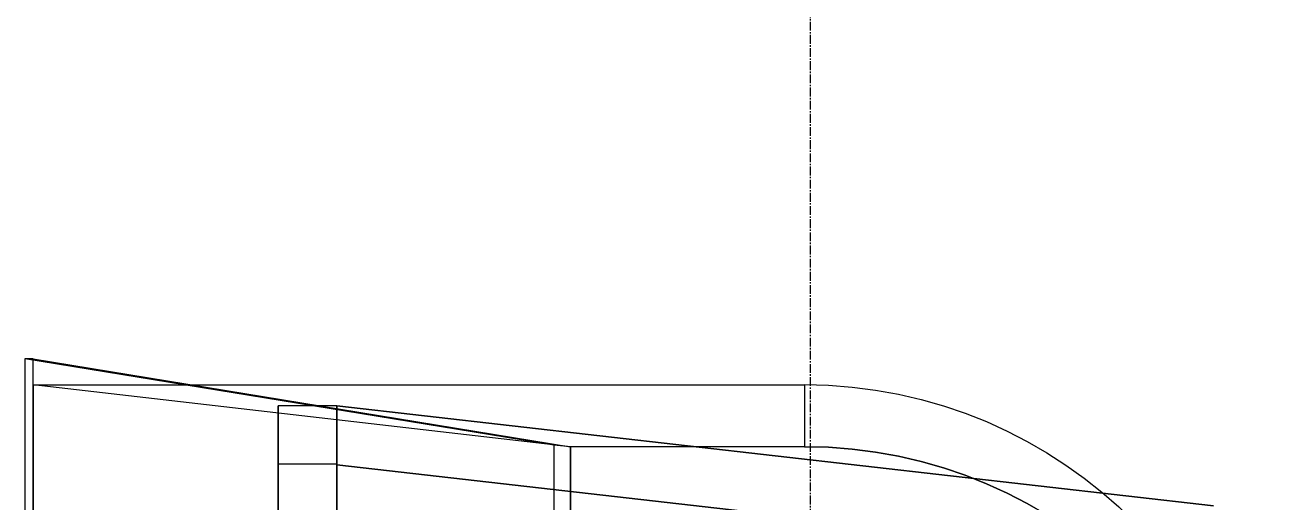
# Model space of a CAD drawing. Header units: millimetres. Extents: x -62354 to 129108, y -71259 to 35407.
# Drawn here: x 16194 to 17260, y 11623 to 12031 of the extents above; entities that cross this region are included whole.
import ezdxf

# ---------------------------------------------------------------- set-up
doc = ezdxf.new("R2010")
doc.units = ezdxf.units.MM
doc.header["$MEASUREMENT"] = 0
doc.linetypes.add('1st FL Layout xrf$0$CENTER2', pattern=[1.125, 0.75, -0.125, 0.125, -0.125])
doc.layers.add('1st FL Layout xrf$0$CR-Machine', color=7, linetype='Continuous', transparency=0.5)
doc.layers.add('1st FL Layout xrf$0$G-Grid Line', color=253, linetype='1st FL Layout xrf$0$CENTER2', transparency=0.5)

# ---------------------------------------------------------------- blocks, each defined once
blk = doc.blocks.new('1st FL Layout xrf$0$A$C33D61D17')
at = {"extrusion": (-0.993572, 0.113203, -1.47911e-31)}
for p, q in [((125.5, 1016.7), (40.1, 266.7)), ((40.1, 266.7), (125.5, 1016.7)), ((40.1, 266.7), (40.1, 266.7))]:
    blk.add_line(p, q, dxfattribs=at)
at = {"extrusion": (1.47911e-31, 0, -1)}
for p, q in [((125.5, 1016.7), (40.1, 266.7)), ((90.4, 266.7), (175.8, 1016.7)), ((1010, 266.7), (40, 266.7)), ((40, 266.7), (40, 216.7)), ((40, 266.7), (90, 266.7)), ((40, 266.7), (40, 216.7)), ((1010, 266.7), (40, 266.7)), ((40, 266.7), (40, 216.7)), ((40.1, 266.7), (90.4, 266.7)), ((90, 266.7), (90, 216.7)), ((40, 216.7), (1010, 216.7)), ((40, 216.7), (90, 216.7)), ((40, 216.7), (1010, 216.7))]:
    blk.add_line(p, q, dxfattribs=at)
for p, q in [((40.1, 266.7), (125.5, 1016.7)), ((175.8, 1016.7), (90.4, 266.7)), ((75, 666.7), (75, 466.7)), ((75, 466.7), (73.8, 452.5)), ((75, 466.7), (975, 466.7)), ((975, 466.7), (75, 466.7)), ((73.8, 452.5), (976.2, 452.5)), ((40, 266.7), (1010, 266.7)), ((40, 266.7), (40, 216.7)), ((90, 266.7), (40, 266.7)), ((40, 266.7), (40, 216.7)), ((40, 266.7), (1010, 266.7)), ((40, 266.7), (40, 216.7)), ((90.4, 266.7), (40.1, 266.7)), ((90, 266.7), (90, 216.7)), ((1010, 216.7), (40, 216.7)), ((90, 216.7), (40, 216.7)), ((1010, 216.7), (40, 216.7))]:
    blk.add_line(p, q)
at = {"extrusion": (0.993572, -0.113203, 1.47911e-31)}
for p, q in [((175.8, 1016.7), (90.4, 266.7)), ((90.4, 266.7), (175.8, 1016.7)), ((90.4, 266.7), (90.4, 266.7))]:
    blk.add_line(p, q, dxfattribs=at)
at = {"color": 253}
blk.add_line((22, 666.7), (75, 666.7), dxfattribs=at)
at = {"extrusion": (-0.993409, 2.50334e-16, 0.114624)}
for p, q in [((22, 7.1), (22, 666.7)), ((22, 666.7), (75, 666.7)), ((75, 666.7), (75, 466.7)), ((75, 466.7), (22, 7.1))]:
    blk.add_line(p, q, dxfattribs=at)
at = {"extrusion": (1.50583e-31, -1.2326e-32, -1)}
for q in [(22, 666.7), (1028, 7.1)]:
    blk.add_line((22, 7.1), q, dxfattribs=at)
at = {"extrusion": (2.28702e-16, 0.707107, -0.707107)}
for p, q in [((0, 7.1), (75, 466.7)), ((75, 466.7), (975, 466.7)), ((1050, 7.1), (0, 7.1))]:
    blk.add_line(p, q, dxfattribs=at)
at = {"extrusion": (-0.993409, 0.081051, 0.081051)}
for p, q in [((0, 7.1), (75, 466.7)), ((75, 466.7), (73.8, 452.5)), ((73.8, 452.5), (0, 0)), ((0, 7.1), (0, 0))]:
    blk.add_line(p, q, dxfattribs=at)
at = {"extrusion": (-1.73191e-16, -0.707107, 0.707107)}
for p, q in [((75, 466.7), (22, 7.1)), ((975, 466.7), (75, 466.7)), ((22, 7.1), (1028, 7.1))]:
    blk.add_line(p, q, dxfattribs=at)
at = {"extrusion": (-2.28702e-16, -0.707107, 0.707107)}
for p, q in [((73.8, 452.5), (0, 0)), ((73.8, 452.5), (976.2, 452.5)), ((0, 0), (1050, 0))]:
    blk.add_line(p, q, dxfattribs=at)
at = {"extrusion": (-1, 2.44929e-16, -1.47911e-31)}
for p, q in [((40, 266.7), (40, 266.7)), ((40, 266.7), (40, 216.7)), ((40, 266.7), (40, 216.7)), ((40, 266.7), (40, 266.7)), ((40, 266.7), (40, 216.7)), ((40, 266.7), (40, 216.7)), ((40, 266.7), (40, 266.7)), ((40, 266.7), (40, 216.7)), ((40, 266.7), (40, 216.7)), ((40, 216.7), (40, 216.7)), ((40, 216.7), (40, 216.7)), ((40, 216.7), (40, 216.7))]:
    blk.add_line(p, q, dxfattribs=at)
at = {"extrusion": (2.44929e-16, 1, 0)}
for p, q in [((1010, 266.7), (40, 266.7)), ((40, 266.7), (40, 266.7)), ((40, 266.7), (1010, 266.7)), ((40, 266.7), (90, 266.7)), ((40, 266.7), (40, 266.7)), ((90, 266.7), (40, 266.7)), ((1010, 266.7), (40, 266.7)), ((40, 266.7), (40, 266.7)), ((40, 266.7), (1010, 266.7)), ((90, 266.7), (90, 266.7))]:
    blk.add_line(p, q, dxfattribs=at)
at = {"extrusion": (-2.35922e-16, -1, 1.6744e-32)}
for p, q in [((90.4, 266.7), (40.1, 266.7)), ((40.1, 266.7), (40.1, 266.7)), ((40.1, 266.7), (90.4, 266.7)), ((90.4, 266.7), (90.4, 266.7))]:
    blk.add_line(p, q, dxfattribs=at)
at = {"extrusion": (1, -2.44929e-16, 1.47911e-31)}
for p, q in [((90, 266.7), (90, 266.7)), ((90, 266.7), (90, 216.7)), ((90, 266.7), (90, 216.7)), ((90, 216.7), (90, 216.7))]:
    blk.add_line(p, q, dxfattribs=at)
at = {"extrusion": (-2.44929e-16, -1, 0)}
for p, q in [((1010, 216.7), (40, 216.7)), ((40, 216.7), (40, 216.7)), ((40, 216.7), (1010, 216.7)), ((40, 216.7), (90, 216.7)), ((90, 216.7), (40, 216.7)), ((40, 216.7), (40, 216.7)), ((1010, 216.7), (40, 216.7)), ((40, 216.7), (40, 216.7)), ((40, 216.7), (1010, 216.7)), ((90, 216.7), (90, 216.7))]:
    blk.add_line(p, q, dxfattribs=at)
at = {"extrusion": (-1.73191e-16, -0.707107, -0.707107)}
for p, q in [((1050, 7.1), (0, 7.1)), ((0, 7.1), (0, 0)), ((0, 0), (1050, 0))]:
    blk.add_line(p, q, dxfattribs=at)
at = {"color": 253, "extrusion": (1.31179e-31, -1.2326e-32, -1)}
blk.add_ellipse((424.6, 666.7), major_axis=(-402.7, 0), ratio=0.993409, start_param=0, end_param=1.570796, dxfattribs=at)
at = {"extrusion": (1.31179e-31, -1.2326e-32, -1)}
blk.add_ellipse((424.6, 666.7), major_axis=(-402.7, 0), ratio=0.993409, start_param=0, end_param=1.570796, dxfattribs=at)
at = {"color": 253, "extrusion": (1.32914e-31, -6.12323e-17, -1)}
blk.add_ellipse((477.7, 666.7), major_axis=(-402.7, 0), ratio=0.993409, start_param=0, end_param=1.570796, dxfattribs=at)
blk.add_ellipse((477.7, 666.7), major_axis=(-402.7, 0), ratio=0.993409, start_param=4.712389, end_param=6.283185)
blk = doc.blocks.new('1st FL Layout xrf$0$A$C2251eb00')
blk.add_blockref('1st FL Layout xrf$0$A$C33D61D17', (-7842, -3646.6))
blk = doc.blocks.new('1st FL Layout xrf')
at = {"layer": '1st FL Layout xrf$0$G-Grid Line', "ltscale": 10}
blk.add_line((16865.1, 33307.4), (16865.1, -20796.5), dxfattribs=at)
at = {"layer": '1st FL Layout xrf$0$CR-Machine', "rotation": 270}
blk.add_blockref('1st FL Layout xrf$0$A$C2251eb00', (19840.1, 3903.5), dxfattribs=at)

msp = doc.modelspace()

# ---------------------------------------------------------------- block references
msp.add_blockref('1st FL Layout xrf', (0, 0))

doc.saveas('drawing.dxf')
